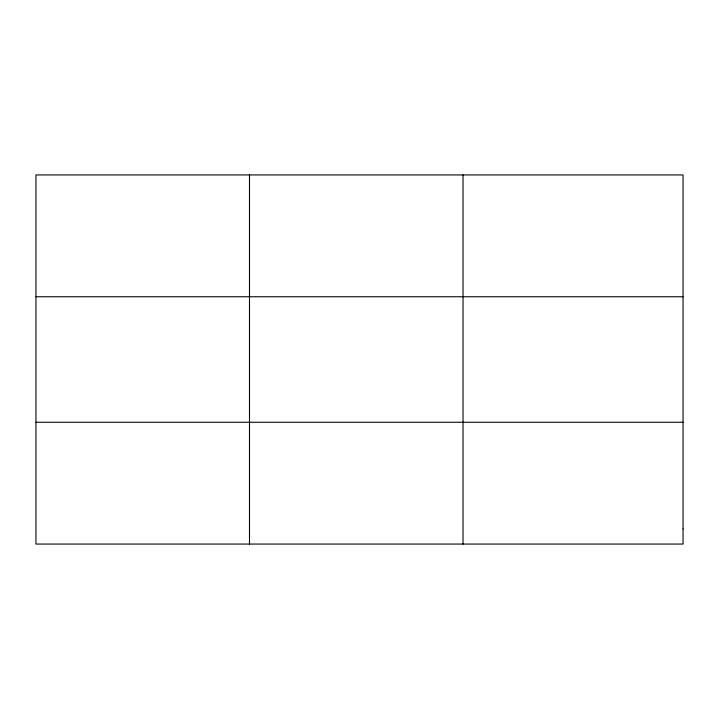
<?xml version="1.0" encoding="UTF-8"?>
<svg xmlns="http://www.w3.org/2000/svg" width="719" height="719" viewBox="0 0 719 719"><rect width="100%" height="100%" fill="white"/><g stroke="black" fill="none" stroke-linecap="round" stroke-linejoin="round"><path stroke-width="1.08" d="M249.493 174.942L249.493 544.058M463.036 174.942L463.036 544.058M35.95 296.749L683.05 296.749M35.95 422.251L683.05 422.251M683.05 528.825L683.05 544.058L35.95 544.058L35.95 174.942L683.05 174.942L683.05 528.825"/></g></svg>
